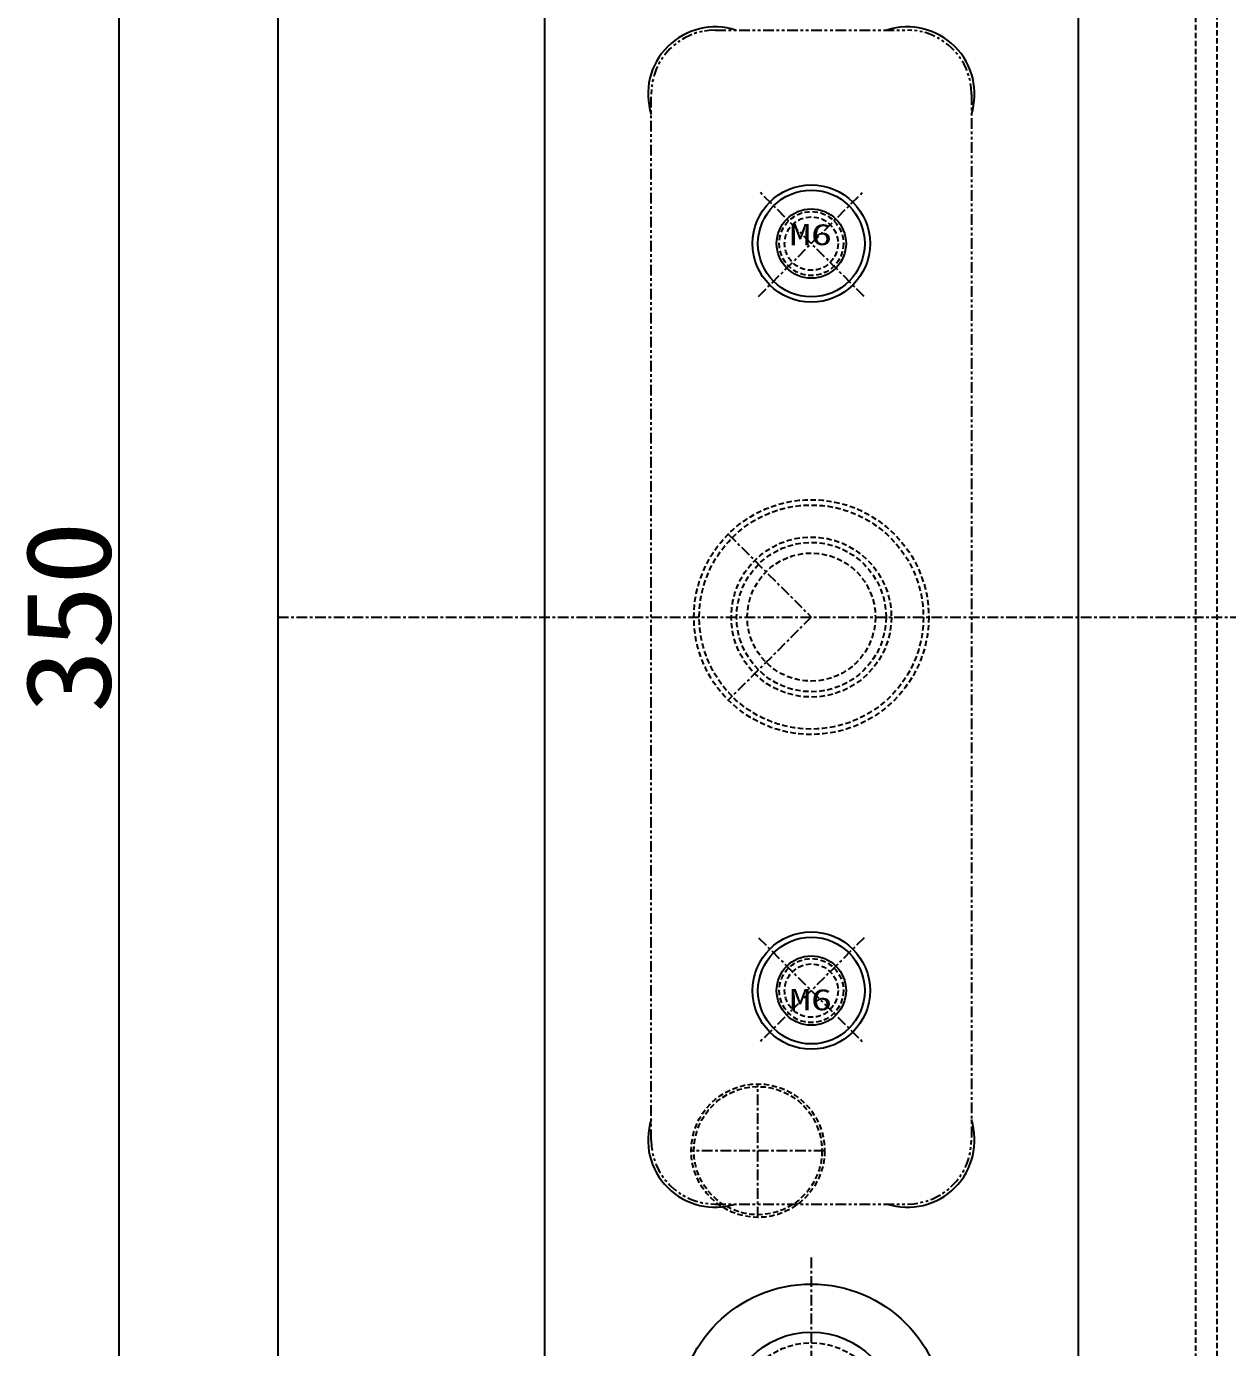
# Model space of a CAD drawing. Extents: x -554 to 592, y -350 to 391.
# Drawn here: x -173.5 to -61, y 106.5 to 230.3 of the extents above; entities that cross this region are included whole.
import ezdxf
from ezdxf.enums import TextEntityAlignment as Align

# ---------------------------------------------------------------- set-up
doc = ezdxf.new("R2010")
doc.units = 0
for name, pattern in [('CENTER', [1.75, 1, -0.25, 0.25, -0.25]), ('DASHED', [0.75, 0.5, -0.25]), ('DIVIDE', [2.25, 1, -0.25, 0.25, -0.25, 0.25, -0.25])]:
    doc.linetypes.add(name, pattern=pattern)
for name, color, linetype in [('L12', 7, 'CONTINUOUS'), ('L13', 7, 'CONTINUOUS'), ('L5', 7, 'CONTINUOUS'), ('L8', 7, 'CONTINUOUS'), ('L9', 7, 'CONTINUOUS')]:
    doc.layers.add(name, color=color, linetype=linetype)

msp = doc.modelspace()

# ---------------------------------------------------------------- linework, layer by layer
at = {"layer": 'L12', "color": 251, "linetype": 'CONTINUOUS'}
msp.add_line((-164.837696, 0), (-164.837696, 350), dxfattribs=at)
at = {"layer": 'L13', "color": 96, "linetype": 'CONTINUOUS'}
msp.add_circle((-100, 100), 8, dxfattribs=at)
at = {"layer": 'L5', "color": 7, "linetype": 'CONTINUOUS'}
msp.add_line((-75, 275), (-75, 75), dxfattribs=at)
at = {"layer": 'L5', "color": 7, "linetype": 'CENTER'}
msp.add_line((-150, 175), (150, 175), dxfattribs=at)
at = {"layer": 'L8', "color": 7, "linetype": 'CONTINUOUS'}
for p, q in [((-150, 350), (-150, 0)), ((-125, 350), (-125, 0))]:
    msp.add_line(p, q, dxfattribs=at)
at = {"layer": 'L8', "color": 7, "linetype": 'DASHED'}
msp.add_line((-62, 350), (-62, 0), dxfattribs=at)
at = {"layer": 'L8', "color": 7, "linetype": 'DIVIDE'}
for p, q in [((-109, 230), (-91, 230)), ((-115, 126), (-115, 224)), ((-85, 224), (-85, 126)), ((-109, 120), (-91, 120))]:
    msp.add_line(p, q, dxfattribs=at)
at = {"layer": 'L8', "color": 3, "linetype": 'CENTER'}
for p, q in [((-104.949747, 205.050253), (-95.050253, 214.949747)), ((-95.050253, 205.050253), (-104.949747, 214.949747)), ((-104.949747, 144.949747), (-95.050253, 135.050253)), ((-95.050253, 144.949747), (-104.949747, 135.050253))]:
    msp.add_line(p, q, dxfattribs=at)
at = {"layer": 'L8', "color": 251, "linetype": 'CENTER'}
for p, q in [((-107.778175, 182.778175), (-100, 175)), ((-100, 175), (-107.778175, 167.221825))]:
    msp.add_line(p, q, dxfattribs=at)
at = {"layer": 'L8', "color": 1, "linetype": 'CENTER'}
for p, q in [((-105, 118.75), (-105, 131.25)), ((-98.75, 125), (-111.25, 125))]:
    msp.add_line(p, q, dxfattribs=at)
at = {"layer": 'L8', "color": 96, "linetype": 'CENTER'}
msp.add_line((-100, 115), (-100, 85), dxfattribs=at)
at = {"layer": 'L8', "color": 7, "linetype": 'CONTINUOUS'}
for centre, radius in [((-100, 210), 5.5), ((-100, 210), 3.25), ((-100, 140), 5.5), ((-100, 140), 3.25)]:
    msp.add_circle(centre, radius, dxfattribs=at)
at = {"layer": 'L8', "color": 251, "linetype": 'CONTINUOUS'}
for centre in [(-100, 210), (-100, 140)]:
    msp.add_circle(centre, 5, dxfattribs=at)
at = {"layer": 'L8', "color": 3, "linetype": 'DASHED'}
for centre, radius in [((-100, 210), 3), ((-100, 210), 2.5), ((-100, 140), 3), ((-100, 140), 2.5)]:
    msp.add_circle(centre, radius, dxfattribs=at)
at = {"layer": 'L8', "color": 251, "linetype": 'DASHED'}
for radius in [11, 10.5, 7.5, 7, 6]:
    msp.add_circle((-100, 175), radius, dxfattribs=at)
at = {"layer": 'L8', "color": 7, "linetype": 'DASHED'}
for centre, radius in [((-105, 125), 6.25), ((-100, 100), 7)]:
    msp.add_circle(centre, radius, dxfattribs=at)
at = {"layer": 'L8', "color": 1, "linetype": 'DASHED'}
msp.add_circle((-105, 125), 6, dxfattribs=at)
at = {"layer": 'L8', "color": 96, "linetype": 'CONTINUOUS'}
msp.add_circle((-100, 100), 12.5, dxfattribs=at)
at = {"layer": 'L8', "color": 7, "linetype": 'CONTINUOUS'}
for centre, start, end in [((-109, 224), 72.24721, 197.75279), ((-91, 224), -17.75279, 107.75279), ((-109, 126), 162.24721, 287.75279), ((-91, 126), 252.24721, 377.75279)]:
    msp.add_arc(centre, 6.3, start, end, dxfattribs=at)
at = {"layer": 'L8', "color": 7, "linetype": 'DIVIDE'}
for centre, start, end in [((-109, 224), 90, 180), ((-91, 224), 0, 90), ((-109, 126), 180, 270), ((-91, 126), 270, 360)]:
    msp.add_arc(centre, 6, start, end, dxfattribs=at)
at = {"layer": 'L9', "color": 136, "linetype": 'DASHED'}
msp.add_line((-64, 265), (-64, 85), dxfattribs=at)

# ---------------------------------------------------------------- texts
at = {"layer": 'L12', "color": 251, "linetype": 'CONTINUOUS', "width": 0.75}
msp.add_text('350', height=8, rotation=90, dxfattribs=at).set_placement((-165.637696, 166), (-165.637696, 184), align=Align.ALIGNED)
at = {"layer": 'L8', "color": 2, "linetype": 'CONTINUOUS'}
for p, p2 in [((-102.042172, 209.847023), (-98.042172, 209.847023)), ((-102.042172, 138.152977), (-98.042172, 138.152977))]:
    msp.add_text('M6', height=2, dxfattribs=at).set_placement(p, p2, align=Align.ALIGNED)

doc.saveas('drawing.dxf')
